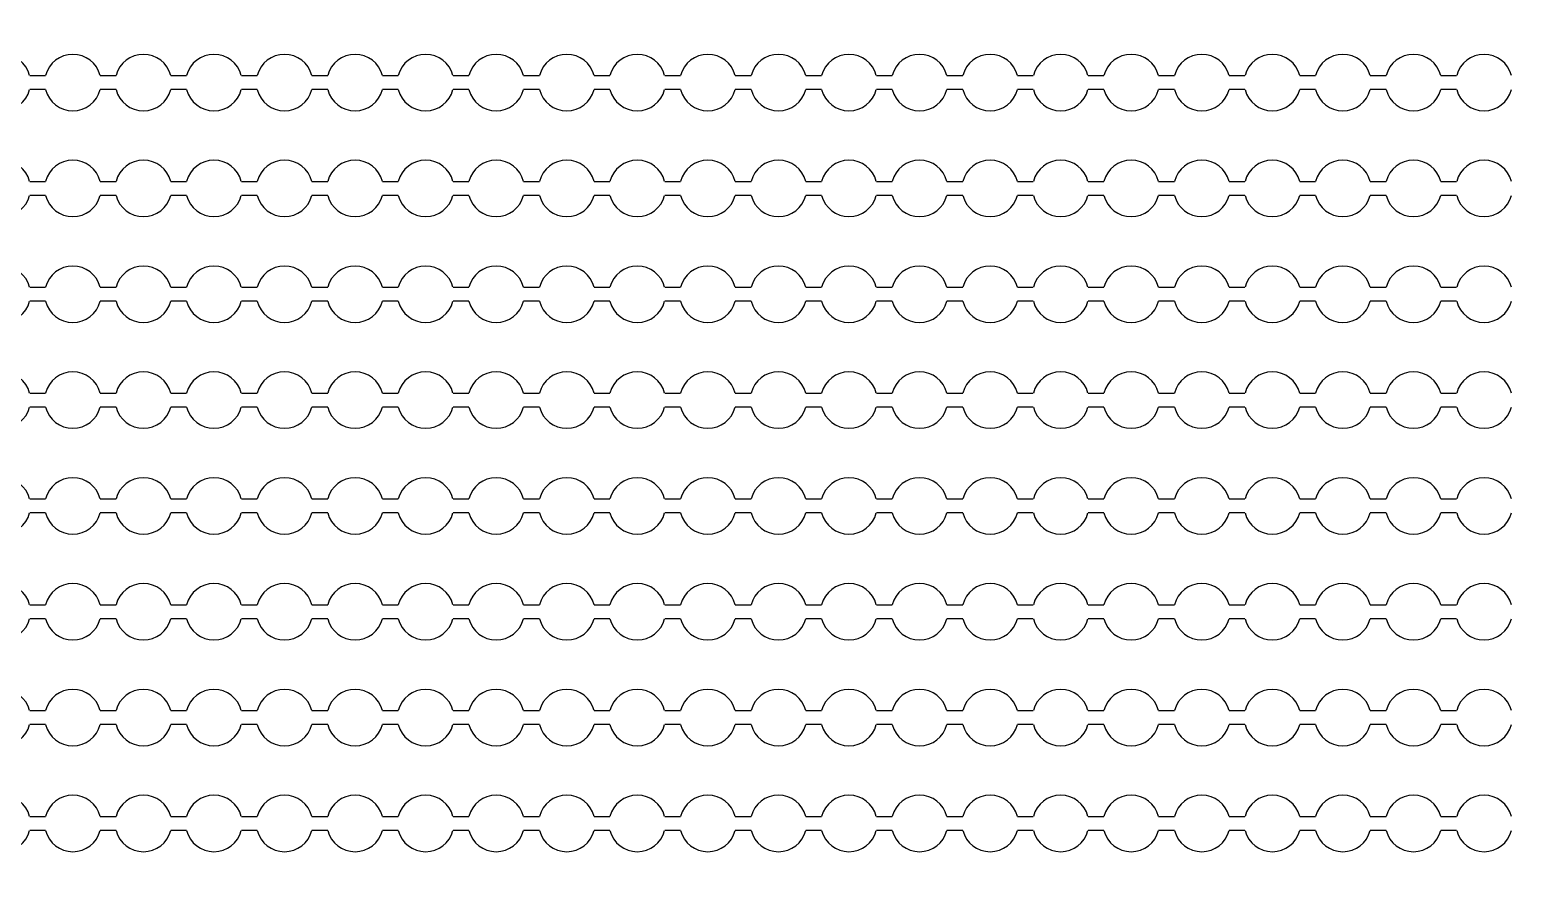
# Model space of a CAD drawing. Extents: x 4056 to 105656, y 4120 to 105720.
# Drawn here: x 60891 to 61941, y 70862 to 71462 of the extents above; entities that cross this region are included whole.
import ezdxf

# ---------------------------------------------------------------- set-up
doc = ezdxf.new("R2010")
doc.units = 13
doc.header["$MEASUREMENT"] = 0
doc.layers.add('Main Layer', color=7, linetype='Continuous', lineweight=0)

msp = doc.modelspace()

# ---------------------------------------------------------------- linework, layer by layer
for p, q in [((60890.9, 71429.2), (60902.1, 71429.2)), ((60940.9, 71429.2), (60952.1, 71429.2)), ((60990.9, 71429.2), (61002.1, 71429.2)), ((61040.9, 71429.2), (61052.1, 71429.2)), ((61090.9, 71429.2), (61102.1, 71429.2)), ((61140.9, 71429.2), (61152.1, 71429.2)), ((61190.9, 71429.2), (61202.1, 71429.2)), ((61240.9, 71429.2), (61252.1, 71429.2)), ((61290.9, 71429.2), (61302.1, 71429.2)), ((61340.9, 71429.2), (61352.1, 71429.2)), ((61390.9, 71429.2), (61402.1, 71429.2)), ((61440.9, 71429.2), (61452.1, 71429.2)), ((61490.9, 71429.2), (61502.1, 71429.2)), ((61540.9, 71429.2), (61552.1, 71429.2)), ((61590.9, 71429.2), (61602.1, 71429.2)), ((61640.9, 71429.2), (61652.1, 71429.2)), ((61690.9, 71429.2), (61702.1, 71429.2)), ((61740.9, 71429.2), (61752.1, 71429.2)), ((61790.9, 71429.2), (61802.1, 71429.2)), ((61840.9, 71429.2), (61852.1, 71429.2)), ((61890.9, 71429.2), (61902.1, 71429.2)), ((60902.1, 71419.2), (60890.9, 71419.2)), ((60952.1, 71419.2), (60940.9, 71419.2)), ((61002.1, 71419.2), (60990.9, 71419.2)), ((61052.1, 71419.2), (61040.9, 71419.2)), ((61102.1, 71419.2), (61090.9, 71419.2)), ((61152.1, 71419.2), (61140.9, 71419.2)), ((61202.1, 71419.2), (61190.9, 71419.2)), ((61252.1, 71419.2), (61240.9, 71419.2)), ((61302.1, 71419.2), (61290.9, 71419.2)), ((61352.1, 71419.2), (61340.9, 71419.2)), ((61402.1, 71419.2), (61390.9, 71419.2)), ((61452.1, 71419.2), (61440.9, 71419.2)), ((61502.1, 71419.2), (61490.9, 71419.2)), ((61552.1, 71419.2), (61540.9, 71419.2)), ((61602.1, 71419.2), (61590.9, 71419.2)), ((61652.1, 71419.2), (61640.9, 71419.2)), ((61702.1, 71419.2), (61690.9, 71419.2)), ((61752.1, 71419.2), (61740.9, 71419.2)), ((61802.1, 71419.2), (61790.9, 71419.2)), ((61852.1, 71419.2), (61840.9, 71419.2)), ((61902.1, 71419.2), (61890.9, 71419.2)), ((60890.9, 71354.2), (60902.1, 71354.2)), ((60940.9, 71354.2), (60952.1, 71354.2)), ((60990.9, 71354.2), (61002.1, 71354.2)), ((61040.9, 71354.2), (61052.1, 71354.2)), ((61090.9, 71354.2), (61102.1, 71354.2)), ((61140.9, 71354.2), (61152.1, 71354.2)), ((61190.9, 71354.2), (61202.1, 71354.2)), ((61240.9, 71354.2), (61252.1, 71354.2)), ((61290.9, 71354.2), (61302.1, 71354.2)), ((61340.9, 71354.2), (61352.1, 71354.2)), ((61390.9, 71354.2), (61402.1, 71354.2)), ((61440.9, 71354.2), (61452.1, 71354.2)), ((61490.9, 71354.2), (61502.1, 71354.2)), ((61540.9, 71354.2), (61552.1, 71354.2)), ((61590.9, 71354.2), (61602.1, 71354.2)), ((61640.9, 71354.2), (61652.1, 71354.2)), ((61690.9, 71354.2), (61702.1, 71354.2)), ((61740.9, 71354.2), (61752.1, 71354.2)), ((61790.9, 71354.2), (61802.1, 71354.2)), ((61840.9, 71354.2), (61852.1, 71354.2)), ((61890.9, 71354.2), (61902.1, 71354.2)), ((60902.1, 71344.2), (60890.9, 71344.2)), ((60952.1, 71344.2), (60940.9, 71344.2)), ((61002.1, 71344.2), (60990.9, 71344.2)), ((61052.1, 71344.2), (61040.9, 71344.2)), ((61102.1, 71344.2), (61090.9, 71344.2)), ((61152.1, 71344.2), (61140.9, 71344.2)), ((61202.1, 71344.2), (61190.9, 71344.2)), ((61252.1, 71344.2), (61240.9, 71344.2)), ((61302.1, 71344.2), (61290.9, 71344.2)), ((61352.1, 71344.2), (61340.9, 71344.2)), ((61402.1, 71344.2), (61390.9, 71344.2)), ((61452.1, 71344.2), (61440.9, 71344.2)), ((61502.1, 71344.2), (61490.9, 71344.2)), ((61552.1, 71344.2), (61540.9, 71344.2)), ((61602.1, 71344.2), (61590.9, 71344.2)), ((61652.1, 71344.2), (61640.9, 71344.2)), ((61702.1, 71344.2), (61690.9, 71344.2)), ((61752.1, 71344.2), (61740.9, 71344.2)), ((61802.1, 71344.2), (61790.9, 71344.2)), ((61852.1, 71344.2), (61840.9, 71344.2)), ((61902.1, 71344.2), (61890.9, 71344.2)), ((60890.9, 71279.2), (60902.1, 71279.2)), ((60940.9, 71279.2), (60952.1, 71279.2)), ((60990.9, 71279.2), (61002.1, 71279.2)), ((61040.9, 71279.2), (61052.1, 71279.2)), ((61090.9, 71279.2), (61102.1, 71279.2)), ((61140.9, 71279.2), (61152.1, 71279.2)), ((61190.9, 71279.2), (61202.1, 71279.2)), ((61240.9, 71279.2), (61252.1, 71279.2)), ((61290.9, 71279.2), (61302.1, 71279.2)), ((61340.9, 71279.2), (61352.1, 71279.2)), ((61390.9, 71279.2), (61402.1, 71279.2)), ((61440.9, 71279.2), (61452.1, 71279.2)), ((61490.9, 71279.2), (61502.1, 71279.2)), ((61540.9, 71279.2), (61552.1, 71279.2)), ((61590.9, 71279.2), (61602.1, 71279.2)), ((61640.9, 71279.2), (61652.1, 71279.2)), ((61690.9, 71279.2), (61702.1, 71279.2)), ((61740.9, 71279.2), (61752.1, 71279.2)), ((61790.9, 71279.2), (61802.1, 71279.2)), ((61840.9, 71279.2), (61852.1, 71279.2)), ((61890.9, 71279.2), (61902.1, 71279.2)), ((60902.1, 71269.2), (60890.9, 71269.2)), ((60952.1, 71269.2), (60940.9, 71269.2)), ((61002.1, 71269.2), (60990.9, 71269.2)), ((61052.1, 71269.2), (61040.9, 71269.2)), ((61102.1, 71269.2), (61090.9, 71269.2)), ((61152.1, 71269.2), (61140.9, 71269.2)), ((61202.1, 71269.2), (61190.9, 71269.2)), ((61252.1, 71269.2), (61240.9, 71269.2)), ((61302.1, 71269.2), (61290.9, 71269.2)), ((61352.1, 71269.2), (61340.9, 71269.2)), ((61402.1, 71269.2), (61390.9, 71269.2)), ((61452.1, 71269.2), (61440.9, 71269.2)), ((61502.1, 71269.2), (61490.9, 71269.2)), ((61552.1, 71269.2), (61540.9, 71269.2)), ((61602.1, 71269.2), (61590.9, 71269.2)), ((61652.1, 71269.2), (61640.9, 71269.2)), ((61702.1, 71269.2), (61690.9, 71269.2)), ((61752.1, 71269.2), (61740.9, 71269.2)), ((61802.1, 71269.2), (61790.9, 71269.2)), ((61852.1, 71269.2), (61840.9, 71269.2)), ((61902.1, 71269.2), (61890.9, 71269.2)), ((60890.9, 71204.2), (60902.1, 71204.2)), ((60940.9, 71204.2), (60952.1, 71204.2)), ((60990.9, 71204.2), (61002.1, 71204.2)), ((61040.9, 71204.2), (61052.1, 71204.2)), ((61090.9, 71204.2), (61102.1, 71204.2)), ((61140.9, 71204.2), (61152.1, 71204.2)), ((61190.9, 71204.2), (61202.1, 71204.2)), ((61240.9, 71204.2), (61252.1, 71204.2)), ((61290.9, 71204.2), (61302.1, 71204.2)), ((61340.9, 71204.2), (61352.1, 71204.2)), ((61390.9, 71204.2), (61402.1, 71204.2)), ((61440.9, 71204.2), (61452.1, 71204.2)), ((61490.9, 71204.2), (61502.1, 71204.2)), ((61540.9, 71204.2), (61552.1, 71204.2)), ((61590.9, 71204.2), (61602.1, 71204.2)), ((61640.9, 71204.2), (61652.1, 71204.2)), ((61690.9, 71204.2), (61702.1, 71204.2)), ((61740.9, 71204.2), (61752.1, 71204.2)), ((61790.9, 71204.2), (61802.1, 71204.2)), ((61840.9, 71204.2), (61852.1, 71204.2)), ((61890.9, 71204.2), (61902.1, 71204.2)), ((60902.1, 71194.2), (60890.9, 71194.2)), ((60952.1, 71194.2), (60940.9, 71194.2)), ((61002.1, 71194.2), (60990.9, 71194.2)), ((61052.1, 71194.2), (61040.9, 71194.2)), ((61102.1, 71194.2), (61090.9, 71194.2)), ((61152.1, 71194.2), (61140.9, 71194.2)), ((61202.1, 71194.2), (61190.9, 71194.2)), ((61252.1, 71194.2), (61240.9, 71194.2)), ((61302.1, 71194.2), (61290.9, 71194.2)), ((61352.1, 71194.2), (61340.9, 71194.2)), ((61402.1, 71194.2), (61390.9, 71194.2)), ((61452.1, 71194.2), (61440.9, 71194.2)), ((61502.1, 71194.2), (61490.9, 71194.2)), ((61552.1, 71194.2), (61540.9, 71194.2)), ((61602.1, 71194.2), (61590.9, 71194.2)), ((61652.1, 71194.2), (61640.9, 71194.2)), ((61702.1, 71194.2), (61690.9, 71194.2)), ((61752.1, 71194.2), (61740.9, 71194.2)), ((61802.1, 71194.2), (61790.9, 71194.2)), ((61852.1, 71194.2), (61840.9, 71194.2)), ((61902.1, 71194.2), (61890.9, 71194.2)), ((60890.9, 71129.2), (60902.1, 71129.2)), ((60940.9, 71129.2), (60952.1, 71129.2)), ((60990.9, 71129.2), (61002.1, 71129.2)), ((61040.9, 71129.2), (61052.1, 71129.2)), ((61090.9, 71129.2), (61102.1, 71129.2)), ((61140.9, 71129.2), (61152.1, 71129.2)), ((61190.9, 71129.2), (61202.1, 71129.2)), ((61240.9, 71129.2), (61252.1, 71129.2)), ((61290.9, 71129.2), (61302.1, 71129.2)), ((61340.9, 71129.2), (61352.1, 71129.2)), ((61390.9, 71129.2), (61402.1, 71129.2)), ((61440.9, 71129.2), (61452.1, 71129.2)), ((61490.9, 71129.2), (61502.1, 71129.2)), ((61540.9, 71129.2), (61552.1, 71129.2)), ((61590.9, 71129.2), (61602.1, 71129.2)), ((61640.9, 71129.2), (61652.1, 71129.2)), ((61690.9, 71129.2), (61702.1, 71129.2)), ((61740.9, 71129.2), (61752.1, 71129.2)), ((61790.9, 71129.2), (61802.1, 71129.2)), ((61840.9, 71129.2), (61852.1, 71129.2)), ((61890.9, 71129.2), (61902.1, 71129.2)), ((60902.1, 71119.2), (60890.9, 71119.2)), ((60952.1, 71119.2), (60940.9, 71119.2)), ((61002.1, 71119.2), (60990.9, 71119.2)), ((61052.1, 71119.2), (61040.9, 71119.2)), ((61102.1, 71119.2), (61090.9, 71119.2)), ((61152.1, 71119.2), (61140.9, 71119.2)), ((61202.1, 71119.2), (61190.9, 71119.2)), ((61252.1, 71119.2), (61240.9, 71119.2)), ((61302.1, 71119.2), (61290.9, 71119.2)), ((61352.1, 71119.2), (61340.9, 71119.2)), ((61402.1, 71119.2), (61390.9, 71119.2)), ((61452.1, 71119.2), (61440.9, 71119.2)), ((61502.1, 71119.2), (61490.9, 71119.2)), ((61552.1, 71119.2), (61540.9, 71119.2)), ((61602.1, 71119.2), (61590.9, 71119.2)), ((61652.1, 71119.2), (61640.9, 71119.2)), ((61702.1, 71119.2), (61690.9, 71119.2)), ((61752.1, 71119.2), (61740.9, 71119.2)), ((61802.1, 71119.2), (61790.9, 71119.2)), ((61852.1, 71119.2), (61840.9, 71119.2)), ((61902.1, 71119.2), (61890.9, 71119.2)), ((60890.9, 71054.2), (60902.1, 71054.2)), ((60940.9, 71054.2), (60952.1, 71054.2)), ((60990.9, 71054.2), (61002.1, 71054.2)), ((61040.9, 71054.2), (61052.1, 71054.2)), ((61090.9, 71054.2), (61102.1, 71054.2)), ((61140.9, 71054.2), (61152.1, 71054.2)), ((61190.9, 71054.2), (61202.1, 71054.2)), ((61240.9, 71054.2), (61252.1, 71054.2)), ((61290.9, 71054.2), (61302.1, 71054.2)), ((61340.9, 71054.2), (61352.1, 71054.2)), ((61390.9, 71054.2), (61402.1, 71054.2)), ((61440.9, 71054.2), (61452.1, 71054.2)), ((61490.9, 71054.2), (61502.1, 71054.2)), ((61540.9, 71054.2), (61552.1, 71054.2)), ((61590.9, 71054.2), (61602.1, 71054.2)), ((61640.9, 71054.2), (61652.1, 71054.2)), ((61690.9, 71054.2), (61702.1, 71054.2)), ((61740.9, 71054.2), (61752.1, 71054.2)), ((61790.9, 71054.2), (61802.1, 71054.2)), ((61840.9, 71054.2), (61852.1, 71054.2)), ((61890.9, 71054.2), (61902.1, 71054.2)), ((60902.1, 71044.2), (60890.9, 71044.2)), ((60952.1, 71044.2), (60940.9, 71044.2)), ((61002.1, 71044.2), (60990.9, 71044.2)), ((61052.1, 71044.2), (61040.9, 71044.2)), ((61102.1, 71044.2), (61090.9, 71044.2)), ((61152.1, 71044.2), (61140.9, 71044.2)), ((61202.1, 71044.2), (61190.9, 71044.2)), ((61252.1, 71044.2), (61240.9, 71044.2)), ((61302.1, 71044.2), (61290.9, 71044.2)), ((61352.1, 71044.2), (61340.9, 71044.2)), ((61402.1, 71044.2), (61390.9, 71044.2)), ((61452.1, 71044.2), (61440.9, 71044.2)), ((61502.1, 71044.2), (61490.9, 71044.2)), ((61552.1, 71044.2), (61540.9, 71044.2)), ((61602.1, 71044.2), (61590.9, 71044.2)), ((61652.1, 71044.2), (61640.9, 71044.2)), ((61702.1, 71044.2), (61690.9, 71044.2)), ((61752.1, 71044.2), (61740.9, 71044.2)), ((61802.1, 71044.2), (61790.9, 71044.2)), ((61852.1, 71044.2), (61840.9, 71044.2)), ((61902.1, 71044.2), (61890.9, 71044.2)), ((60890.9, 70979.2), (60902.1, 70979.2)), ((60940.9, 70979.2), (60952.1, 70979.2)), ((60990.9, 70979.2), (61002.1, 70979.2)), ((61040.9, 70979.2), (61052.1, 70979.2)), ((61090.9, 70979.2), (61102.1, 70979.2)), ((61140.9, 70979.2), (61152.1, 70979.2)), ((61190.9, 70979.2), (61202.1, 70979.2)), ((61240.9, 70979.2), (61252.1, 70979.2)), ((61290.9, 70979.2), (61302.1, 70979.2)), ((61340.9, 70979.2), (61352.1, 70979.2)), ((61390.9, 70979.2), (61402.1, 70979.2)), ((61440.9, 70979.2), (61452.1, 70979.2)), ((61490.9, 70979.2), (61502.1, 70979.2)), ((61540.9, 70979.2), (61552.1, 70979.2)), ((61590.9, 70979.2), (61602.1, 70979.2)), ((61640.9, 70979.2), (61652.1, 70979.2)), ((61690.9, 70979.2), (61702.1, 70979.2)), ((61740.9, 70979.2), (61752.1, 70979.2)), ((61790.9, 70979.2), (61802.1, 70979.2)), ((61840.9, 70979.2), (61852.1, 70979.2)), ((61890.9, 70979.2), (61902.1, 70979.2)), ((60902.1, 70969.2), (60890.9, 70969.2)), ((60952.1, 70969.2), (60940.9, 70969.2)), ((61002.1, 70969.2), (60990.9, 70969.2)), ((61052.1, 70969.2), (61040.9, 70969.2)), ((61102.1, 70969.2), (61090.9, 70969.2)), ((61152.1, 70969.2), (61140.9, 70969.2)), ((61202.1, 70969.2), (61190.9, 70969.2)), ((61252.1, 70969.2), (61240.9, 70969.2)), ((61302.1, 70969.2), (61290.9, 70969.2)), ((61352.1, 70969.2), (61340.9, 70969.2)), ((61402.1, 70969.2), (61390.9, 70969.2)), ((61452.1, 70969.2), (61440.9, 70969.2)), ((61502.1, 70969.2), (61490.9, 70969.2)), ((61552.1, 70969.2), (61540.9, 70969.2)), ((61602.1, 70969.2), (61590.9, 70969.2)), ((61652.1, 70969.2), (61640.9, 70969.2)), ((61702.1, 70969.2), (61690.9, 70969.2)), ((61752.1, 70969.2), (61740.9, 70969.2)), ((61802.1, 70969.2), (61790.9, 70969.2)), ((61852.1, 70969.2), (61840.9, 70969.2)), ((61902.1, 70969.2), (61890.9, 70969.2)), ((60890.9, 70904.2), (60902.1, 70904.2)), ((60940.9, 70904.2), (60952.1, 70904.2)), ((60990.9, 70904.2), (61002.1, 70904.2)), ((61040.9, 70904.2), (61052.1, 70904.2)), ((61090.9, 70904.2), (61102.1, 70904.2)), ((61140.9, 70904.2), (61152.1, 70904.2)), ((61190.9, 70904.2), (61202.1, 70904.2)), ((61240.9, 70904.2), (61252.1, 70904.2)), ((61290.9, 70904.2), (61302.1, 70904.2)), ((61340.9, 70904.2), (61352.1, 70904.2)), ((61390.9, 70904.2), (61402.1, 70904.2)), ((61440.9, 70904.2), (61452.1, 70904.2)), ((61490.9, 70904.2), (61502.1, 70904.2)), ((61540.9, 70904.2), (61552.1, 70904.2)), ((61590.9, 70904.2), (61602.1, 70904.2)), ((61640.9, 70904.2), (61652.1, 70904.2)), ((61690.9, 70904.2), (61702.1, 70904.2)), ((61740.9, 70904.2), (61752.1, 70904.2)), ((61790.9, 70904.2), (61802.1, 70904.2)), ((61840.9, 70904.2), (61852.1, 70904.2)), ((61890.9, 70904.2), (61902.1, 70904.2)), ((60902.1, 70894.2), (60890.9, 70894.2)), ((60952.1, 70894.2), (60940.9, 70894.2)), ((61002.1, 70894.2), (60990.9, 70894.2)), ((61052.1, 70894.2), (61040.9, 70894.2)), ((61102.1, 70894.2), (61090.9, 70894.2)), ((61152.1, 70894.2), (61140.9, 70894.2)), ((61202.1, 70894.2), (61190.9, 70894.2)), ((61252.1, 70894.2), (61240.9, 70894.2)), ((61302.1, 70894.2), (61290.9, 70894.2)), ((61352.1, 70894.2), (61340.9, 70894.2)), ((61402.1, 70894.2), (61390.9, 70894.2)), ((61452.1, 70894.2), (61440.9, 70894.2)), ((61502.1, 70894.2), (61490.9, 70894.2)), ((61552.1, 70894.2), (61540.9, 70894.2)), ((61602.1, 70894.2), (61590.9, 70894.2)), ((61652.1, 70894.2), (61640.9, 70894.2)), ((61702.1, 70894.2), (61690.9, 70894.2)), ((61752.1, 70894.2), (61740.9, 70894.2)), ((61802.1, 70894.2), (61790.9, 70894.2)), ((61852.1, 70894.2), (61840.9, 70894.2)), ((61902.1, 70894.2), (61890.9, 70894.2))]:
    msp.add_line(p, q)
at = {"lineweight": 0}
msp.add_circle((61011.6, 73976.1), 11000, dxfattribs=at)
for centre, start, end in [((60871.5, 71424.2), 14.4775, 165.5225), ((60921.5, 71424.2), 14.4775, 165.5225), ((60971.5, 71424.2), 14.4775, 165.5225), ((61021.5, 71424.2), 14.4775, 165.5225), ((61071.5, 71424.2), 14.4775, 165.5225), ((61121.5, 71424.2), 14.4775, 165.5225), ((61171.5, 71424.2), 14.4775, 165.5225), ((61221.5, 71424.2), 14.4775, 165.5225), ((61271.5, 71424.2), 14.4775, 165.5225), ((61321.5, 71424.2), 14.4775, 165.5225), ((61371.5, 71424.2), 14.4775, 165.5225), ((61421.5, 71424.2), 14.4775, 165.5225), ((61471.5, 71424.2), 14.4775, 165.5225), ((61521.5, 71424.2), 14.4775, 165.5225), ((61571.5, 71424.2), 14.4775, 165.5225), ((61621.5, 71424.2), 14.4775, 165.5225), ((61671.5, 71424.2), 14.4775, 165.5225), ((61721.5, 71424.2), 14.4775, 165.5225), ((61771.5, 71424.2), 14.4775, 165.5225), ((61821.5, 71424.2), 14.4775, 165.5225), ((61871.5, 71424.2), 14.4775, 165.5225), ((61921.5, 71424.2), 14.4775, 165.5225), ((60871.5, 71424.2), 194.4775, 345.5225), ((60921.5, 71424.2), 194.4775, 345.5225), ((60971.5, 71424.2), 194.4775, 345.5225), ((61021.5, 71424.2), 194.4775, 345.5225), ((61071.5, 71424.2), 194.4775, 345.5225), ((61121.5, 71424.2), 194.4775, 345.5225), ((61171.5, 71424.2), 194.4775, 345.5225), ((61221.5, 71424.2), 194.4775, 345.5225), ((61271.5, 71424.2), 194.4775, 345.5225), ((61321.5, 71424.2), 194.4775, 345.5225), ((61371.5, 71424.2), 194.4775, 345.5225), ((61421.5, 71424.2), 194.4775, 345.5225), ((61471.5, 71424.2), 194.4775, 345.5225), ((61521.5, 71424.2), 194.4775, 345.5225), ((61571.5, 71424.2), 194.4775, 345.5225), ((61621.5, 71424.2), 194.4775, 345.5225), ((61671.5, 71424.2), 194.4775, 345.5225), ((61721.5, 71424.2), 194.4775, 345.5225), ((61771.5, 71424.2), 194.4775, 345.5225), ((61821.5, 71424.2), 194.4775, 345.5225), ((61871.5, 71424.2), 194.4775, 345.5225), ((61921.5, 71424.2), 194.4775, 345.5225), ((60871.5, 71349.2), 14.4775, 165.5225), ((60921.5, 71349.2), 14.4775, 165.5225), ((60971.5, 71349.2), 14.4775, 165.5225), ((61021.5, 71349.2), 14.4775, 165.5225), ((61071.5, 71349.2), 14.4775, 165.5225), ((61121.5, 71349.2), 14.4775, 165.5225), ((61171.5, 71349.2), 14.4775, 165.5225), ((61221.5, 71349.2), 14.4775, 165.5225), ((61271.5, 71349.2), 14.4775, 165.5225), ((61321.5, 71349.2), 14.4775, 165.5225), ((61371.5, 71349.2), 14.4775, 165.5225), ((61421.5, 71349.2), 14.4775, 165.5225), ((61471.5, 71349.2), 14.4775, 165.5225), ((61521.5, 71349.2), 14.4775, 165.5225), ((61571.5, 71349.2), 14.4775, 165.5225), ((61621.5, 71349.2), 14.4775, 165.5225), ((61671.5, 71349.2), 14.4775, 165.5225), ((61721.5, 71349.2), 14.4775, 165.5225), ((61771.5, 71349.2), 14.4775, 165.5225), ((61821.5, 71349.2), 14.4775, 165.5225), ((61871.5, 71349.2), 14.4775, 165.5225), ((61921.5, 71349.2), 14.4775, 165.5225), ((60871.5, 71349.2), 194.4775, 345.5225), ((60921.5, 71349.2), 194.4775, 345.5225), ((60971.5, 71349.2), 194.4775, 345.5225), ((61021.5, 71349.2), 194.4775, 345.5225), ((61071.5, 71349.2), 194.4775, 345.5225), ((61121.5, 71349.2), 194.4775, 345.5225), ((61171.5, 71349.2), 194.4775, 345.5225), ((61221.5, 71349.2), 194.4775, 345.5225), ((61271.5, 71349.2), 194.4775, 345.5225), ((61321.5, 71349.2), 194.4775, 345.5225), ((61371.5, 71349.2), 194.4775, 345.5225), ((61421.5, 71349.2), 194.4775, 345.5225), ((61471.5, 71349.2), 194.4775, 345.5225), ((61521.5, 71349.2), 194.4775, 345.5225), ((61571.5, 71349.2), 194.4775, 345.5225), ((61621.5, 71349.2), 194.4775, 345.5225), ((61671.5, 71349.2), 194.4775, 345.5225), ((61721.5, 71349.2), 194.4775, 345.5225), ((61771.5, 71349.2), 194.4775, 345.5225), ((61821.5, 71349.2), 194.4775, 345.5225), ((61871.5, 71349.2), 194.4775, 345.5225), ((61921.5, 71349.2), 194.4775, 345.5225), ((60871.5, 71274.2), 14.4775, 165.5225), ((60921.5, 71274.2), 14.4775, 165.5225), ((60971.5, 71274.2), 14.4775, 165.5225), ((61021.5, 71274.2), 14.4775, 165.5225), ((61071.5, 71274.2), 14.4775, 165.5225), ((61121.5, 71274.2), 14.4775, 165.5225), ((61171.5, 71274.2), 14.4775, 165.5225), ((61221.5, 71274.2), 14.4775, 165.5225), ((61271.5, 71274.2), 14.4775, 165.5225), ((61321.5, 71274.2), 14.4775, 165.5225), ((61371.5, 71274.2), 14.4775, 165.5225), ((61421.5, 71274.2), 14.4775, 165.5225), ((61471.5, 71274.2), 14.4775, 165.5225), ((61521.5, 71274.2), 14.4775, 165.5225), ((61571.5, 71274.2), 14.4775, 165.5225), ((61621.5, 71274.2), 14.4775, 165.5225), ((61671.5, 71274.2), 14.4775, 165.5225), ((61721.5, 71274.2), 14.4775, 165.5225), ((61771.5, 71274.2), 14.4775, 165.5225), ((61821.5, 71274.2), 14.4775, 165.5225), ((61871.5, 71274.2), 14.4775, 165.5225), ((61921.5, 71274.2), 14.4775, 165.5225), ((60871.5, 71274.2), 194.4775, 345.5225), ((60921.5, 71274.2), 194.4775, 345.5225), ((60971.5, 71274.2), 194.4775, 345.5225), ((61021.5, 71274.2), 194.4775, 345.5225), ((61071.5, 71274.2), 194.4775, 345.5225), ((61121.5, 71274.2), 194.4775, 345.5225), ((61171.5, 71274.2), 194.4775, 345.5225), ((61221.5, 71274.2), 194.4775, 345.5225), ((61271.5, 71274.2), 194.4775, 345.5225), ((61321.5, 71274.2), 194.4775, 345.5225), ((61371.5, 71274.2), 194.4775, 345.5225), ((61421.5, 71274.2), 194.4775, 345.5225), ((61471.5, 71274.2), 194.4775, 345.5225), ((61521.5, 71274.2), 194.4775, 345.5225), ((61571.5, 71274.2), 194.4775, 345.5225), ((61621.5, 71274.2), 194.4775, 345.5225), ((61671.5, 71274.2), 194.4775, 345.5225), ((61721.5, 71274.2), 194.4775, 345.5225), ((61771.5, 71274.2), 194.4775, 345.5225), ((61821.5, 71274.2), 194.4775, 345.5225), ((61871.5, 71274.2), 194.4775, 345.5225), ((61921.5, 71274.2), 194.4775, 345.5225), ((60871.5, 71199.2), 14.4775, 165.5225), ((60921.5, 71199.2), 14.4775, 165.5225), ((60971.5, 71199.2), 14.4775, 165.5225), ((61021.5, 71199.2), 14.4775, 165.5225), ((61071.5, 71199.2), 14.4775, 165.5225), ((61121.5, 71199.2), 14.4775, 165.5225), ((61171.5, 71199.2), 14.4775, 165.5225), ((61221.5, 71199.2), 14.4775, 165.5225), ((61271.5, 71199.2), 14.4775, 165.5225), ((61321.5, 71199.2), 14.4775, 165.5225), ((61371.5, 71199.2), 14.4775, 165.5225), ((61421.5, 71199.2), 14.4775, 165.5225), ((61471.5, 71199.2), 14.4775, 165.5225), ((61521.5, 71199.2), 14.4775, 165.5225), ((61571.5, 71199.2), 14.4775, 165.5225), ((61621.5, 71199.2), 14.4775, 165.5225), ((61671.5, 71199.2), 14.4775, 165.5225), ((61721.5, 71199.2), 14.4775, 165.5225), ((61771.5, 71199.2), 14.4775, 165.5225), ((61821.5, 71199.2), 14.4775, 165.5225), ((61871.5, 71199.2), 14.4775, 165.5225), ((61921.5, 71199.2), 14.4775, 165.5225), ((60871.5, 71199.2), 194.4775, 345.5225), ((60921.5, 71199.2), 194.4775, 345.5225), ((60971.5, 71199.2), 194.4775, 345.5225), ((61021.5, 71199.2), 194.4775, 345.5225), ((61071.5, 71199.2), 194.4775, 345.5225), ((61121.5, 71199.2), 194.4775, 345.5225), ((61171.5, 71199.2), 194.4775, 345.5225), ((61221.5, 71199.2), 194.4775, 345.5225), ((61271.5, 71199.2), 194.4775, 345.5225), ((61321.5, 71199.2), 194.4775, 345.5225), ((61371.5, 71199.2), 194.4775, 345.5225), ((61421.5, 71199.2), 194.4775, 345.5225), ((61471.5, 71199.2), 194.4775, 345.5225), ((61521.5, 71199.2), 194.4775, 345.5225), ((61571.5, 71199.2), 194.4775, 345.5225), ((61621.5, 71199.2), 194.4775, 345.5225), ((61671.5, 71199.2), 194.4775, 345.5225), ((61721.5, 71199.2), 194.4775, 345.5225), ((61771.5, 71199.2), 194.4775, 345.5225), ((61821.5, 71199.2), 194.4775, 345.5225), ((61871.5, 71199.2), 194.4775, 345.5225), ((61921.5, 71199.2), 194.4775, 345.5225), ((60871.5, 71124.2), 14.4775, 165.5225), ((60921.5, 71124.2), 14.4775, 165.5225), ((60971.5, 71124.2), 14.4775, 165.5225), ((61021.5, 71124.2), 14.4775, 165.5225), ((61071.5, 71124.2), 14.4775, 165.5225), ((61121.5, 71124.2), 14.4775, 165.5225), ((61171.5, 71124.2), 14.4775, 165.5225), ((61221.5, 71124.2), 14.4775, 165.5225), ((61271.5, 71124.2), 14.4775, 165.5225), ((61321.5, 71124.2), 14.4775, 165.5225), ((61371.5, 71124.2), 14.4775, 165.5225), ((61421.5, 71124.2), 14.4775, 165.5225), ((61471.5, 71124.2), 14.4775, 165.5225), ((61521.5, 71124.2), 14.4775, 165.5225), ((61571.5, 71124.2), 14.4775, 165.5225), ((61621.5, 71124.2), 14.4775, 165.5225), ((61671.5, 71124.2), 14.4775, 165.5225), ((61721.5, 71124.2), 14.4775, 165.5225), ((61771.5, 71124.2), 14.4775, 165.5225), ((61821.5, 71124.2), 14.4775, 165.5225), ((61871.5, 71124.2), 14.4775, 165.5225), ((61921.5, 71124.2), 14.4775, 165.5225), ((60871.5, 71124.2), 194.4775, 345.5225), ((60921.5, 71124.2), 194.4775, 345.5225), ((60971.5, 71124.2), 194.4775, 345.5225), ((61021.5, 71124.2), 194.4775, 345.5225), ((61071.5, 71124.2), 194.4775, 345.5225), ((61121.5, 71124.2), 194.4775, 345.5225), ((61171.5, 71124.2), 194.4775, 345.5225), ((61221.5, 71124.2), 194.4775, 345.5225), ((61271.5, 71124.2), 194.4775, 345.5225), ((61321.5, 71124.2), 194.4775, 345.5225), ((61371.5, 71124.2), 194.4775, 345.5225), ((61421.5, 71124.2), 194.4775, 345.5225), ((61471.5, 71124.2), 194.4775, 345.5225), ((61521.5, 71124.2), 194.4775, 345.5225), ((61571.5, 71124.2), 194.4775, 345.5225), ((61621.5, 71124.2), 194.4775, 345.5225), ((61671.5, 71124.2), 194.4775, 345.5225), ((61721.5, 71124.2), 194.4775, 345.5225), ((61771.5, 71124.2), 194.4775, 345.5225), ((61821.5, 71124.2), 194.4775, 345.5225), ((61871.5, 71124.2), 194.4775, 345.5225), ((61921.5, 71124.2), 194.4775, 345.5225), ((60871.5, 71049.2), 14.4775, 165.5225), ((60921.5, 71049.2), 14.4775, 165.5225), ((60971.5, 71049.2), 14.4775, 165.5225), ((61021.5, 71049.2), 14.4775, 165.5225), ((61071.5, 71049.2), 14.4775, 165.5225), ((61121.5, 71049.2), 14.4775, 165.5225), ((61171.5, 71049.2), 14.4775, 165.5225), ((61221.5, 71049.2), 14.4775, 165.5225), ((61271.5, 71049.2), 14.4775, 165.5225), ((61321.5, 71049.2), 14.4775, 165.5225), ((61371.5, 71049.2), 14.4775, 165.5225), ((61421.5, 71049.2), 14.4775, 165.5225), ((61471.5, 71049.2), 14.4775, 165.5225), ((61521.5, 71049.2), 14.4775, 165.5225), ((61571.5, 71049.2), 14.4775, 165.5225), ((61621.5, 71049.2), 14.4775, 165.5225), ((61671.5, 71049.2), 14.4775, 165.5225), ((61721.5, 71049.2), 14.4775, 165.5225), ((61771.5, 71049.2), 14.4775, 165.5225), ((61821.5, 71049.2), 14.4775, 165.5225), ((61871.5, 71049.2), 14.4775, 165.5225), ((61921.5, 71049.2), 14.4775, 165.5225), ((60871.5, 71049.2), 194.4775, 345.5225), ((60921.5, 71049.2), 194.4775, 345.5225), ((60971.5, 71049.2), 194.4775, 345.5225), ((61021.5, 71049.2), 194.4775, 345.5225), ((61071.5, 71049.2), 194.4775, 345.5225), ((61121.5, 71049.2), 194.4775, 345.5225), ((61171.5, 71049.2), 194.4775, 345.5225), ((61221.5, 71049.2), 194.4775, 345.5225), ((61271.5, 71049.2), 194.4775, 345.5225), ((61321.5, 71049.2), 194.4775, 345.5225), ((61371.5, 71049.2), 194.4775, 345.5225), ((61421.5, 71049.2), 194.4775, 345.5225), ((61471.5, 71049.2), 194.4775, 345.5225), ((61521.5, 71049.2), 194.4775, 345.5225), ((61571.5, 71049.2), 194.4775, 345.5225), ((61621.5, 71049.2), 194.4775, 345.5225), ((61671.5, 71049.2), 194.4775, 345.5225), ((61721.5, 71049.2), 194.4775, 345.5225), ((61771.5, 71049.2), 194.4775, 345.5225), ((61821.5, 71049.2), 194.4775, 345.5225), ((61871.5, 71049.2), 194.4775, 345.5225), ((61921.5, 71049.2), 194.4775, 345.5225), ((60871.5, 70974.2), 14.4775, 165.5225), ((60921.5, 70974.2), 14.4775, 165.5225), ((60971.5, 70974.2), 14.4775, 165.5225), ((61021.5, 70974.2), 14.4775, 165.5225), ((61071.5, 70974.2), 14.4775, 165.5225), ((61121.5, 70974.2), 14.4775, 165.5225), ((61171.5, 70974.2), 14.4775, 165.5225), ((61221.5, 70974.2), 14.4775, 165.5225), ((61271.5, 70974.2), 14.4775, 165.5225), ((61321.5, 70974.2), 14.4775, 165.5225), ((61371.5, 70974.2), 14.4775, 165.5225), ((61421.5, 70974.2), 14.4775, 165.5225), ((61471.5, 70974.2), 14.4775, 165.5225), ((61521.5, 70974.2), 14.4775, 165.5225), ((61571.5, 70974.2), 14.4775, 165.5225), ((61621.5, 70974.2), 14.4775, 165.5225), ((61671.5, 70974.2), 14.4775, 165.5225), ((61721.5, 70974.2), 14.4775, 165.5225), ((61771.5, 70974.2), 14.4775, 165.5225), ((61821.5, 70974.2), 14.4775, 165.5225), ((61871.5, 70974.2), 14.4775, 165.5225), ((61921.5, 70974.2), 14.4775, 165.5225), ((60871.5, 70974.2), 194.4775, 345.5225), ((60921.5, 70974.2), 194.4775, 345.5225), ((60971.5, 70974.2), 194.4775, 345.5225), ((61021.5, 70974.2), 194.4775, 345.5225), ((61071.5, 70974.2), 194.4775, 345.5225), ((61121.5, 70974.2), 194.4775, 345.5225), ((61171.5, 70974.2), 194.4775, 345.5225), ((61221.5, 70974.2), 194.4775, 345.5225), ((61271.5, 70974.2), 194.4775, 345.5225), ((61321.5, 70974.2), 194.4775, 345.5225), ((61371.5, 70974.2), 194.4775, 345.5225), ((61421.5, 70974.2), 194.4775, 345.5225), ((61471.5, 70974.2), 194.4775, 345.5225), ((61521.5, 70974.2), 194.4775, 345.5225), ((61571.5, 70974.2), 194.4775, 345.5225), ((61621.5, 70974.2), 194.4775, 345.5225), ((61671.5, 70974.2), 194.4775, 345.5225), ((61721.5, 70974.2), 194.4775, 345.5225), ((61771.5, 70974.2), 194.4775, 345.5225), ((61821.5, 70974.2), 194.4775, 345.5225), ((61871.5, 70974.2), 194.4775, 345.5225), ((61921.5, 70974.2), 194.4775, 345.5225), ((60871.5, 70899.2), 14.4775, 165.5225), ((60921.5, 70899.2), 14.4775, 165.5225), ((60971.5, 70899.2), 14.4775, 165.5225), ((61021.5, 70899.2), 14.4775, 165.5225), ((61071.5, 70899.2), 14.4775, 165.5225), ((61121.5, 70899.2), 14.4775, 165.5225), ((61171.5, 70899.2), 14.4775, 165.5225), ((61221.5, 70899.2), 14.4775, 165.5225), ((61271.5, 70899.2), 14.4775, 165.5225), ((61321.5, 70899.2), 14.4775, 165.5225), ((61371.5, 70899.2), 14.4775, 165.5225), ((61421.5, 70899.2), 14.4775, 165.5225), ((61471.5, 70899.2), 14.4775, 165.5225), ((61521.5, 70899.2), 14.4775, 165.5225), ((61571.5, 70899.2), 14.4775, 165.5225), ((61621.5, 70899.2), 14.4775, 165.5225), ((61671.5, 70899.2), 14.4775, 165.5225), ((61721.5, 70899.2), 14.4775, 165.5225), ((61771.5, 70899.2), 14.4775, 165.5225), ((61821.5, 70899.2), 14.4775, 165.5225), ((61871.5, 70899.2), 14.4775, 165.5225), ((61921.5, 70899.2), 14.4775, 165.5225), ((60871.5, 70899.2), 194.4775, 345.5225), ((60921.5, 70899.2), 194.4775, 345.5225), ((60971.5, 70899.2), 194.4775, 345.5225), ((61021.5, 70899.2), 194.4775, 345.5225), ((61071.5, 70899.2), 194.4775, 345.5225), ((61121.5, 70899.2), 194.4775, 345.5225), ((61171.5, 70899.2), 194.4775, 345.5225), ((61221.5, 70899.2), 194.4775, 345.5225), ((61271.5, 70899.2), 194.4775, 345.5225), ((61321.5, 70899.2), 194.4775, 345.5225), ((61371.5, 70899.2), 194.4775, 345.5225), ((61421.5, 70899.2), 194.4775, 345.5225), ((61471.5, 70899.2), 194.4775, 345.5225), ((61521.5, 70899.2), 194.4775, 345.5225), ((61571.5, 70899.2), 194.4775, 345.5225), ((61621.5, 70899.2), 194.4775, 345.5225), ((61671.5, 70899.2), 194.4775, 345.5225), ((61721.5, 70899.2), 194.4775, 345.5225), ((61771.5, 70899.2), 194.4775, 345.5225), ((61821.5, 70899.2), 194.4775, 345.5225), ((61871.5, 70899.2), 194.4775, 345.5225), ((61921.5, 70899.2), 194.4775, 345.5225)]:
    msp.add_arc(centre, 20, start, end)
at = {"layer": 'Main Layer'}
msp.add_circle((54856, 54920.5), 50800, dxfattribs=at)

doc.saveas('drawing.dxf')
